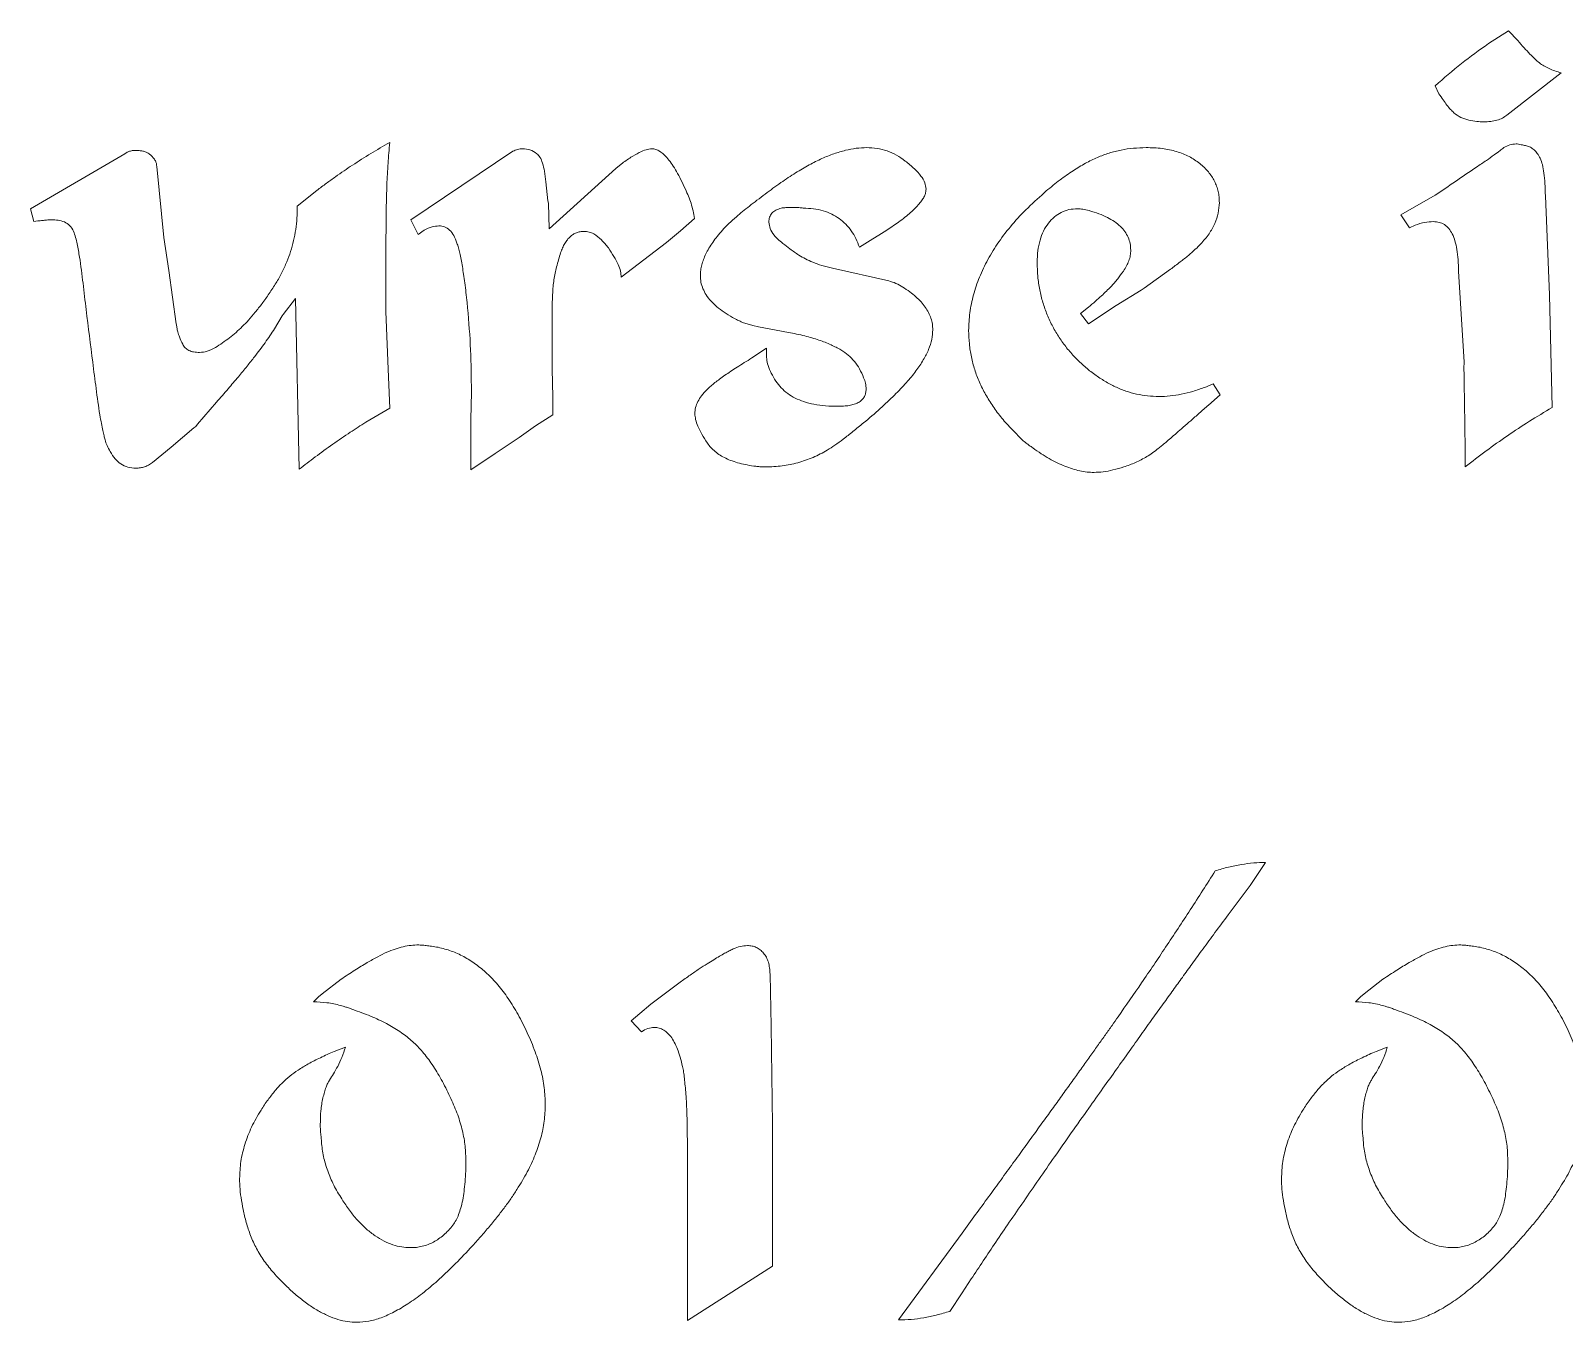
# Model space of a CAD drawing. Header units: millimetres. Extents: x -30 to 30, y -30 to 30.
# Drawn here: x -17.54 to -3.79, y -12.67 to -1.1 of the extents above; entities that cross this region are included whole.
import ezdxf

# ---------------------------------------------------------------- set-up
doc = ezdxf.new("R2010")
doc.units = ezdxf.units.MM

msp = doc.modelspace()

# ---------------------------------------------------------------- linework, layer by layer
at = {"color": 7, "linetype": 'Continuous', "lineweight": 15}
for p, q in [((-4.473, -1.214), (-4.292, -1.098)), ((-4.292, -1.098), (-4.21, -1.186)), ((-3.821, -1.476), (-4.308, -1.855)), ((-4.917, -1.663), (-4.95, -1.592)), ((-14.131, -2.792), (-13.216, -2.178)), ((-17.539, -2.694), (-16.694, -2.2)), ((-16.409, -2.315), (-16.344, -2.951)), ((-12.892, -2.874), (-12.295, -2.332)), ((-12.295, -2.332), (-12.245, -2.293)), ((-12.92, -2.452), (-12.904, -2.622)), ((-15.149, -2.671), (-14.973, -2.529)), ((-5.257, -2.748), (-4.95, -2.573)), ((-3.963, -2.579), (-3.925, -3.466)), ((-17.511, -2.808), (-17.539, -2.694)), ((-12.904, -2.622), (-12.898, -2.644)), ((-12.898, -2.644), (-12.892, -2.874)), ((-10.687, -2.682), (-10.736, -2.682)), ((-5.18, -2.863), (-5.257, -2.748)), ((-17.473, -2.803), (-17.511, -2.808)), ((-14.065, -2.923), (-14.131, -2.792)), ((-14.011, -2.885), (-14.065, -2.923)), ((-11.588, -2.781), (-11.714, -2.891)), ((-9.865, -2.885), (-9.936, -2.929)), ((-9.76, -2.814), (-9.865, -2.885)), ((-5.131, -2.841), (-5.18, -2.863)), ((-16.344, -2.951), (-16.3, -3.247)), ((-14.354, -2.935), (-14.354, -3.614)), ((-11.84, -2.995), (-12.245, -3.307)), ((-11.714, -2.891), (-11.84, -2.995)), ((-9.991, -2.962), (-10.111, -3.038)), ((-9.936, -2.929), (-9.991, -2.962)), ((-16.3, -3.247), (-16.234, -3.724)), ((-10.353, -3.225), (-9.848, -3.34)), ((-7.323, -3.236), (-7.559, -3.406)), ((-4.692, -4.069), (-4.741, -3.253)), ((-7.586, -3.422), (-7.811, -3.559)), ((-7.559, -3.406), (-7.586, -3.422)), ((-15.165, -3.499), (-15.275, -3.642)), ((-15.132, -5.028), (-15.165, -3.499)), ((-7.811, -3.559), (-8.058, -3.724)), ((-3.925, -3.466), (-3.903, -4.475)), ((-15.286, -3.652), (-15.352, -3.768)), ((-15.275, -3.642), (-15.286, -3.652)), ((-14.354, -3.614), (-14.332, -4.201)), ((-8.129, -3.631), (-8.058, -3.576)), ((-8.058, -3.724), (-8.129, -3.631)), ((-11.065, -3.74), (-11.158, -3.713)), ((-11.015, -3.751), (-11.065, -3.74)), ((-10.747, -3.801), (-11.015, -3.751)), ((-11.076, -4.03), (-10.944, -3.943)), ((-11.092, -4.042), (-11.076, -4.03)), ((-14.332, -4.201), (-14.321, -4.48)), ((-13.589, -4.387), (-13.589, -4.283)), ((-12.859, -4.348), (-12.859, -4.54)), ((-7.016, -4.294), (-6.94, -4.261)), ((-6.879, -4.36), (-6.983, -4.453)), ((-6.94, -4.261), (-6.879, -4.36)), ((-15.873, -4.425), (-16.042, -4.623)), ((-14.321, -4.48), (-14.535, -4.606)), ((-16.075, -4.655), (-16.278, -4.831)), ((-16.059, -4.644), (-16.075, -4.655)), ((-16.042, -4.623), (-16.059, -4.644)), ((-13.013, -4.64), (-13.161, -4.743)), ((-12.859, -4.54), (-13.013, -4.64)), ((-8.649, -4.766), (-8.743, -4.672)), ((-13.161, -4.743), (-13.375, -4.886)), ((-16.278, -4.831), (-16.447, -4.968)), ((-13.375, -4.886), (-13.594, -5.034)), ((-6.471, -8.55), (-6.608, -8.758)), ((-6.608, -8.758), (-6.806, -9.021)), ((-14.927, -9.728), (-14.757, -9.597)), ((-10.912, -9.552), (-10.901, -10.018)), ((-5.588, -9.728), (-5.419, -9.597)), ((-15.003, -9.8), (-14.959, -9.755)), ((-14.959, -9.755), (-14.927, -9.728)), ((-11.981, -9.821), (-11.718, -9.623)), ((-5.665, -9.8), (-5.621, -9.755)), ((-5.621, -9.755), (-5.588, -9.728)), ((-12.08, -9.903), (-11.981, -9.821)), ((-12.157, -9.969), (-12.08, -9.903)), ((-12.064, -10.068), (-12.157, -9.969)), ((-10.901, -10.018), (-10.891, -10.901)), ((-14.817, -10.243), (-14.718, -10.205)), ((-5.479, -10.243), (-5.38, -10.205)), ((-10.891, -10.901), (-10.891, -12.167)), ((-11.652, -12.655), (-11.652, -11.159)), ((-9.76, -12.65), (-9.19, -11.871)), ((-10.891, -12.167), (-11.652, -12.655)), ((-9.108, -12.282), (-9.19, -12.408)), ((-9.19, -12.408), (-9.299, -12.573))]:
    msp.add_line(p, q, dxfattribs=at)
for points, knots in [([(-4.95, -1.592), (-4.873, -1.524), (-4.72, -1.39), (-4.554, -1.272), (-4.473, -1.214)], [0, 0, 0, 0, 0.504999, 1, 1, 1, 1]), ([(-4.21, -1.186), (-4.191, -1.208), (-4.156, -1.249), (-4.104, -1.305), (-4.059, -1.35), (-4.018, -1.387), (-3.975, -1.415), (-3.928, -1.439), (-3.877, -1.46), (-3.84, -1.471), (-3.821, -1.476)], [0, 0, 0, 0, 0.1758221, 0.3286781, 0.4588045, 0.5643307, 0.6624121, 0.7669021, 0.8795295, 1, 1, 1, 1]), ([(-4.517, -1.915), (-4.537, -1.914), (-4.581, -1.912), (-4.65, -1.901), (-4.721, -1.878), (-4.775, -1.842), (-4.815, -1.802), (-4.847, -1.764), (-4.881, -1.716), (-4.904, -1.681), (-4.917, -1.663)], [0, 0, 0, 0, 0.120625, 0.265129, 0.415885, 0.565674, 0.649672, 0.748628, 0.866466, 1, 1, 1, 1]), ([(-4.308, -1.855), (-4.321, -1.864), (-4.348, -1.883), (-4.398, -1.902), (-4.455, -1.913), (-4.495, -1.914), (-4.517, -1.915)], [0, 0, 0, 0, 0.2147395, 0.4497071, 0.7091051, 1, 1, 1, 1]), ([(-16.694, -2.2), (-16.685, -2.194), (-16.667, -2.182), (-16.637, -2.174), (-16.605, -2.169), (-16.584, -2.171), (-16.574, -2.173)], [0, 0, 0, 0, 0.254939, 0.503839, 0.743231, 1, 1, 1, 1]), ([(-16.574, -2.173), (-16.563, -2.173), (-16.542, -2.173), (-16.512, -2.183), (-16.483, -2.196), (-16.459, -2.216), (-16.437, -2.238), (-16.42, -2.262), (-16.411, -2.288), (-16.41, -2.306), (-16.409, -2.315)], [0, 0, 0, 0, 0.132728, 0.263628, 0.392377, 0.526745, 0.655452, 0.774756, 0.886722, 1, 1, 1, 1]), ([(-14.655, -2.304), (-14.6, -2.268), (-14.491, -2.197), (-14.377, -2.133), (-14.321, -2.101)], [0, 0, 0, 0, 0.501789, 1, 1, 1, 1]), ([(-14.321, -2.101), (-14.326, -2.163), (-14.336, -2.289), (-14.346, -2.449), (-14.349, -2.584), (-14.352, -2.694), (-14.353, -2.812), (-14.354, -2.893), (-14.354, -2.935)], [0, 0, 0, 0, 0.2220992, 0.4543742, 0.5770326, 0.7091667, 0.8498364, 1, 1, 1, 1]), ([(-13.216, -2.178), (-13.203, -2.172), (-13.175, -2.158), (-13.144, -2.157), (-13.128, -2.156)], [0, 0, 0, 0, 0.485569, 1, 1, 1, 1]), ([(-13.128, -2.156), (-13.106, -2.158), (-13.061, -2.163), (-13.007, -2.192), (-12.969, -2.235), (-12.948, -2.29), (-12.931, -2.364), (-12.924, -2.421), (-12.92, -2.452)], [0, 0, 0, 0, 0.160627, 0.333737, 0.437598, 0.580259, 0.765104, 1, 1, 1, 1]), ([(-12.245, -2.293), (-12.217, -2.272), (-12.165, -2.235), (-12.09, -2.192), (-12.028, -2.163), (-11.989, -2.158), (-11.972, -2.156)], [0, 0, 0, 0, 0.342499, 0.620201, 0.836173, 1, 1, 1, 1]), ([(-11.972, -2.156), (-11.96, -2.157), (-11.935, -2.159), (-11.899, -2.179), (-11.862, -2.207), (-11.825, -2.248), (-11.787, -2.3), (-11.748, -2.362), (-11.709, -2.436), (-11.684, -2.49), (-11.67, -2.518)], [0, 0, 0, 0, 0.072081, 0.153119, 0.246632, 0.357653, 0.488379, 0.637405, 0.808232, 1, 1, 1, 1]), ([(-10.955, -2.562), (-10.909, -2.527), (-10.82, -2.461), (-10.688, -2.374), (-10.565, -2.302), (-10.451, -2.244), (-10.342, -2.2), (-10.239, -2.169), (-10.141, -2.15), (-10.077, -2.147), (-10.046, -2.146)], [0, 0, 0, 0, 0.170858, 0.326856, 0.466003, 0.591596, 0.705022, 0.8109, 0.908515, 1, 1, 1, 1]), ([(-10.046, -2.146), (-10.014, -2.147), (-9.952, -2.149), (-9.863, -2.174), (-9.776, -2.21), (-9.726, -2.247), (-9.7, -2.266)], [0, 0, 0, 0, 0.251601, 0.497569, 0.744089, 1, 1, 1, 1]), ([(-8.436, -2.534), (-8.395, -2.5), (-8.318, -2.436), (-8.2, -2.354), (-8.089, -2.286), (-7.981, -2.233), (-7.874, -2.193), (-7.766, -2.166), (-7.655, -2.149), (-7.58, -2.147), (-7.542, -2.146)], [0, 0, 0, 0, 0.158359, 0.302214, 0.433149, 0.550877, 0.662853, 0.77434, 0.886139, 1, 1, 1, 1]), ([(-7.542, -2.146), (-7.517, -2.146), (-7.469, -2.147), (-7.398, -2.153), (-7.331, -2.164), (-7.269, -2.18), (-7.21, -2.2), (-7.156, -2.225), (-7.106, -2.254), (-7.06, -2.287), (-7.019, -2.324), (-6.983, -2.363), (-6.952, -2.403), (-6.928, -2.446), (-6.908, -2.492), (-6.895, -2.539), (-6.886, -2.588), (-6.885, -2.622), (-6.885, -2.639)], [0, 0, 0, 0, 0.081165, 0.158282, 0.231776, 0.302105, 0.368697, 0.433192, 0.496245, 0.558046, 0.617962, 0.675376, 0.730264, 0.784, 0.837375, 0.890364, 0.944706, 1, 1, 1, 1]), ([(-4.95, -2.573), (-4.89, -2.532), (-4.767, -2.447), (-4.614, -2.343), (-4.497, -2.265), (-4.427, -2.215), (-4.375, -2.178), (-4.347, -2.155), (-4.336, -2.146)], [0, 0, 0, 0, 0.29196, 0.598012, 0.741483, 0.855589, 0.942721, 1, 1, 1, 1]), ([(-4.336, -2.146), (-4.318, -2.136), (-4.284, -2.117), (-4.245, -2.114), (-4.226, -2.112)], [0, 0, 0, 0, 0.524701, 1, 1, 1, 1]), ([(-4.226, -2.112), (-4.222, -2.112), (-4.212, -2.113), (-4.192, -2.117), (-4.165, -2.123), (-4.132, -2.128), (-4.096, -2.141), (-4.062, -2.165), (-4.033, -2.199), (-4.007, -2.244), (-3.986, -2.303), (-3.974, -2.379), (-3.965, -2.473), (-3.964, -2.541), (-3.963, -2.579)], [0, 0, 0, 0, 0.019567, 0.051236, 0.096417, 0.154872, 0.218702, 0.284067, 0.35692, 0.437963, 0.537599, 0.663449, 0.816404, 1, 1, 1, 1]), ([(-14.973, -2.529), (-14.945, -2.507), (-14.89, -2.466), (-14.808, -2.409), (-14.731, -2.354), (-14.68, -2.32), (-14.655, -2.304)], [0, 0, 0, 0, 0.2737982, 0.5309801, 0.7723032, 1, 1, 1, 1]), ([(-9.7, -2.266), (-9.672, -2.288), (-9.621, -2.329), (-9.562, -2.394), (-9.522, -2.456), (-9.516, -2.499), (-9.514, -2.518)], [0, 0, 0, 0, 0.331395, 0.601245, 0.819228, 1, 1, 1, 1]), ([(-11.67, -2.518), (-11.652, -2.56), (-11.614, -2.644), (-11.597, -2.735), (-11.588, -2.781)], [0, 0, 0, 0, 0.4925389, 1, 1, 1, 1]), ([(-11.213, -2.765), (-11.195, -2.749), (-11.157, -2.717), (-11.095, -2.668), (-11.027, -2.616), (-10.98, -2.58), (-10.955, -2.562)], [0, 0, 0, 0, 0.217835, 0.45863, 0.7187, 1, 1, 1, 1]), ([(-9.514, -2.518), (-9.514, -2.528), (-9.516, -2.55), (-9.528, -2.582), (-9.549, -2.616), (-9.576, -2.652), (-9.611, -2.69), (-9.654, -2.729), (-9.704, -2.772), (-9.741, -2.799), (-9.76, -2.814)], [0, 0, 0, 0, 0.076785, 0.161686, 0.259606, 0.374202, 0.503307, 0.650743, 0.815678, 1, 1, 1, 1]), ([(-9.132, -3.784), (-9.13, -3.731), (-9.125, -3.624), (-9.091, -3.463), (-9.037, -3.304), (-8.961, -3.144), (-8.863, -2.986), (-8.741, -2.831), (-8.599, -2.678), (-8.491, -2.583), (-8.436, -2.534)], [0, 0, 0, 0, 0.107694, 0.217885, 0.331356, 0.45029, 0.575954, 0.708432, 0.849434, 1, 1, 1, 1]), ([(-15.883, -3.938), (-15.84, -3.909), (-15.755, -3.852), (-15.658, -3.767), (-15.583, -3.689), (-15.524, -3.619), (-15.462, -3.541), (-15.4, -3.453), (-15.339, -3.36), (-15.286, -3.266), (-15.243, -3.171), (-15.207, -3.076), (-15.181, -2.979), (-15.162, -2.879), (-15.151, -2.776), (-15.149, -2.706), (-15.149, -2.671)], [0, 0, 0, 0, 0.101206, 0.201169, 0.254535, 0.313969, 0.379556, 0.451905, 0.525663, 0.597182, 0.665184, 0.731206, 0.796472, 0.863218, 0.930741, 1, 1, 1, 1]), ([(-10.812, -2.688), (-10.829, -2.693), (-10.86, -2.702), (-10.896, -2.731), (-10.919, -2.769), (-10.922, -2.799), (-10.923, -2.814)], [0, 0, 0, 0, 0.28383, 0.522493, 0.748762, 1, 1, 1, 1]), ([(-10.736, -2.682), (-10.751, -2.683), (-10.776, -2.683), (-10.802, -2.686), (-10.812, -2.688)], [0, 0, 0, 0, 0.571271, 1, 1, 1, 1]), ([(-10.616, -2.688), (-10.628, -2.686), (-10.652, -2.683), (-10.676, -2.683), (-10.687, -2.682)], [0, 0, 0, 0, 0.512321, 1, 1, 1, 1]), ([(-10.111, -3.038), (-10.121, -3.012), (-10.141, -2.961), (-10.181, -2.891), (-10.232, -2.831), (-10.291, -2.78), (-10.359, -2.738), (-10.437, -2.708), (-10.524, -2.691), (-10.584, -2.689), (-10.616, -2.688)], [0, 0, 0, 0, 0.1268514, 0.2477077, 0.3650917, 0.482341, 0.6017567, 0.7250542, 0.8571416, 1, 1, 1, 1]), ([(-8.156, -2.694), (-8.182, -2.695), (-8.232, -2.698), (-8.303, -2.723), (-8.365, -2.766), (-8.42, -2.822), (-8.465, -2.893), (-8.495, -2.977), (-8.514, -3.072), (-8.517, -3.14), (-8.518, -3.176)], [0, 0, 0, 0, 0.113397, 0.221905, 0.330413, 0.44673, 0.57027, 0.699665, 0.842288, 1, 1, 1, 1]), ([(-8.052, -2.71), (-8.071, -2.705), (-8.105, -2.696), (-8.14, -2.694), (-8.156, -2.694)], [0, 0, 0, 0, 0.5472692, 1, 1, 1, 1]), ([(-7.679, -3.066), (-7.68, -3.046), (-7.682, -3.006), (-7.701, -2.948), (-7.731, -2.896), (-7.772, -2.848), (-7.826, -2.807), (-7.89, -2.768), (-7.967, -2.736), (-8.023, -2.719), (-8.052, -2.71)], [0, 0, 0, 0, 0.110088, 0.214563, 0.321056, 0.432097, 0.553733, 0.686571, 0.835203, 1, 1, 1, 1]), ([(-6.885, -2.639), (-6.887, -2.67), (-6.891, -2.734), (-6.924, -2.829), (-6.977, -2.923), (-7.04, -2.997), (-7.103, -3.061), (-7.165, -3.114), (-7.24, -3.174), (-7.294, -3.214), (-7.323, -3.236)], [0, 0, 0, 0, 0.121296, 0.2493492, 0.3863584, 0.5393998, 0.6282874, 0.7349103, 0.8580134, 1, 1, 1, 1]), ([(-17.352, -2.792), (-17.359, -2.792), (-17.374, -2.793), (-17.401, -2.794), (-17.434, -2.799), (-17.459, -2.801), (-17.473, -2.803)], [0, 0, 0, 0, 0.163827, 0.380302, 0.663757, 1, 1, 1, 1]), ([(-16.919, -4.54), (-16.943, -4.384), (-16.962, -4.226), (-17.003, -3.912), (-17.023, -3.755), (-17.051, -3.519), (-17.06, -3.44), (-17.079, -3.283), (-17.088, -3.204), (-17.107, -3.087), (-17.114, -3.048), (-17.131, -2.97), (-17.139, -2.931), (-17.171, -2.858), (-17.2, -2.828), (-17.272, -2.796), (-17.313, -2.794), (-17.352, -2.792)], [0, 0, 0, 0, 0.25, 0.25, 0.5, 0.5, 0.625, 0.625, 0.75, 0.75, 0.8125, 0.8125, 0.875, 0.875, 0.9375, 0.9375, 1, 1, 1, 1]), ([(-13.879, -2.847), (-13.9, -2.849), (-13.946, -2.853), (-13.988, -2.874), (-14.011, -2.885)], [0, 0, 0, 0, 0.458054, 1, 1, 1, 1]), ([(-13.589, -4.283), (-13.59, -4.159), (-13.594, -3.909), (-13.618, -3.63), (-13.637, -3.445), (-13.647, -3.361), (-13.659, -3.283), (-13.668, -3.213), (-13.68, -3.149), (-13.691, -3.093), (-13.705, -3.044), (-13.72, -2.991), (-13.743, -2.936), (-13.779, -2.884), (-13.827, -2.852), (-13.862, -2.848), (-13.879, -2.847)], [0, 0, 0, 0, 0.242033, 0.489393, 0.549814, 0.605658, 0.656435, 0.703035, 0.745205, 0.782802, 0.815476, 0.844159, 0.892189, 0.931772, 0.966264, 1, 1, 1, 1]), ([(-11.536, -3.291), (-11.536, -3.275), (-11.535, -3.244), (-11.524, -3.196), (-11.509, -3.147), (-11.488, -3.097), (-11.459, -3.046), (-11.425, -2.993), (-11.385, -2.939), (-11.355, -2.904), (-11.339, -2.885)], [0, 0, 0, 0, 0.1002035, 0.2039751, 0.3157406, 0.4338762, 0.5596011, 0.6968158, 0.8433178, 1, 1, 1, 1]), ([(-11.339, -2.885), (-11.32, -2.865), (-11.28, -2.823), (-11.236, -2.785), (-11.213, -2.765)], [0, 0, 0, 0, 0.481948, 1, 1, 1, 1]), ([(-10.923, -2.814), (-10.92, -2.833), (-10.914, -2.875), (-10.882, -2.925), (-10.841, -2.968), (-10.792, -3.008), (-10.729, -3.058), (-10.681, -3.091), (-10.654, -3.11)], [0, 0, 0, 0, 0.1393806, 0.3047404, 0.4175403, 0.5700404, 0.7644406, 1, 1, 1, 1]), ([(-4.966, -2.808), (-4.992, -2.81), (-5.048, -2.814), (-5.102, -2.831), (-5.131, -2.841)], [0, 0, 0, 0, 0.458326, 1, 1, 1, 1]), ([(-4.741, -3.253), (-4.742, -3.218), (-4.742, -3.153), (-4.754, -3.062), (-4.77, -2.985), (-4.794, -2.921), (-4.826, -2.871), (-4.865, -2.834), (-4.914, -2.812), (-4.948, -2.81), (-4.966, -2.808)], [0, 0, 0, 0, 0.1879, 0.352568, 0.49377, 0.615439, 0.72002, 0.813375, 0.904501, 1, 1, 1, 1]), ([(-12.58, -2.897), (-12.591, -2.897), (-12.614, -2.899), (-12.647, -2.907), (-12.677, -2.923), (-12.705, -2.944), (-12.73, -2.971), (-12.752, -3.005), (-12.773, -3.044), (-12.783, -3.073), (-12.789, -3.088)], [0, 0, 0, 0, 0.112769, 0.223618, 0.332229, 0.446082, 0.566229, 0.69804, 0.842889, 1, 1, 1, 1]), ([(-12.492, -2.918), (-12.506, -2.912), (-12.534, -2.899), (-12.564, -2.897), (-12.58, -2.897)], [0, 0, 0, 0, 0.4839298, 1, 1, 1, 1]), ([(-12.36, -3.044), (-12.38, -3.019), (-12.419, -2.971), (-12.468, -2.935), (-12.492, -2.918)], [0, 0, 0, 0, 0.524977, 1, 1, 1, 1]), ([(-12.789, -3.088), (-12.801, -3.129), (-12.826, -3.209), (-12.847, -3.311), (-12.857, -3.394), (-12.861, -3.468), (-12.865, -3.553), (-12.865, -3.615), (-12.865, -3.647)], [0, 0, 0, 0, 0.231055, 0.439119, 0.547337, 0.676035, 0.826899, 1, 1, 1, 1]), ([(-12.245, -3.307), (-12.247, -3.289), (-12.251, -3.25), (-12.274, -3.188), (-12.312, -3.118), (-12.343, -3.07), (-12.36, -3.044)], [0, 0, 0, 0, 0.184309, 0.409347, 0.68007, 1, 1, 1, 1]), ([(-10.654, -3.11), (-10.634, -3.121), (-10.594, -3.144), (-10.525, -3.176), (-10.444, -3.204), (-10.385, -3.218), (-10.353, -3.225)], [0, 0, 0, 0, 0.20698, 0.435786, 0.694998, 1, 1, 1, 1]), ([(-7.745, -3.253), (-7.735, -3.237), (-7.716, -3.208), (-7.696, -3.16), (-7.681, -3.114), (-7.68, -3.082), (-7.679, -3.066)], [0, 0, 0, 0, 0.2732191, 0.5280919, 0.7659334, 1, 1, 1, 1]), ([(-11.158, -3.713), (-11.188, -3.698), (-11.245, -3.67), (-11.322, -3.623), (-11.388, -3.574), (-11.441, -3.522), (-11.485, -3.468), (-11.514, -3.411), (-11.534, -3.352), (-11.536, -3.311), (-11.536, -3.291)], [0, 0, 0, 0, 0.166508, 0.316936, 0.453143, 0.577752, 0.690124, 0.796203, 0.898877, 1, 1, 1, 1]), ([(-8.518, -3.176), (-8.517, -3.217), (-8.515, -3.299), (-8.496, -3.419), (-8.469, -3.534), (-8.429, -3.644), (-8.38, -3.75), (-8.321, -3.848), (-8.255, -3.941), (-8.204, -3.997), (-8.178, -4.025)], [0, 0, 0, 0, 0.132074, 0.261135, 0.387294, 0.512232, 0.635576, 0.757708, 0.878346, 1, 1, 1, 1]), ([(-8.058, -3.576), (-8.037, -3.558), (-7.998, -3.525), (-7.944, -3.477), (-7.898, -3.433), (-7.848, -3.383), (-7.796, -3.324), (-7.762, -3.275), (-7.745, -3.253)], [0, 0, 0, 0, 0.180709, 0.3412529, 0.4817273, 0.6022754, 0.8140598, 1, 1, 1, 1]), ([(-9.848, -3.34), (-9.826, -3.346), (-9.782, -3.36), (-9.742, -3.383), (-9.722, -3.395)], [0, 0, 0, 0, 0.491721, 1, 1, 1, 1]), ([(-9.722, -3.395), (-9.701, -3.409), (-9.66, -3.436), (-9.605, -3.481), (-9.558, -3.526), (-9.521, -3.574), (-9.491, -3.623), (-9.469, -3.674), (-9.455, -3.726), (-9.454, -3.761), (-9.453, -3.778)], [0, 0, 0, 0, 0.155212, 0.299351, 0.433546, 0.55717, 0.67289, 0.784065, 0.892641, 1, 1, 1, 1]), ([(-12.865, -3.647), (-12.865, -3.709), (-12.865, -3.829), (-12.865, -4.007), (-12.864, -4.18), (-12.861, -4.293), (-12.859, -4.348)], [0, 0, 0, 0, 0.261292, 0.515797, 0.761264, 1, 1, 1, 1]), ([(-16.234, -3.724), (-16.232, -3.735), (-16.227, -3.759), (-16.221, -3.8), (-16.202, -3.849), (-16.183, -3.899), (-16.155, -3.942), (-16.12, -3.966), (-16.076, -3.979), (-16.043, -3.98), (-16.026, -3.981)], [0, 0, 0, 0, 0.0956093, 0.1979156, 0.3311011, 0.5225585, 0.6299222, 0.7372859, 0.8583175, 1, 1, 1, 1]), ([(-15.352, -3.768), (-15.38, -3.81), (-15.438, -3.896), (-15.5, -3.978), (-15.532, -4.02)], [0, 0, 0, 0, 0.492557, 1, 1, 1, 1]), ([(-10.276, -3.959), (-10.305, -3.943), (-10.369, -3.908), (-10.478, -3.867), (-10.606, -3.83), (-10.698, -3.811), (-10.747, -3.801)], [0, 0, 0, 0, 0.202135, 0.433583, 0.699533, 1, 1, 1, 1]), ([(-9.453, -3.778), (-9.455, -3.807), (-9.46, -3.867), (-9.49, -3.958), (-9.539, -4.052), (-9.605, -4.152), (-9.693, -4.257), (-9.801, -4.369), (-9.928, -4.49), (-10.023, -4.57), (-10.073, -4.612)], [0, 0, 0, 0, 0.080116, 0.168137, 0.267301, 0.378948, 0.505852, 0.651641, 0.816392, 1, 1, 1, 1]), ([(-8.743, -4.672), (-8.774, -4.638), (-8.835, -4.573), (-8.914, -4.467), (-8.981, -4.359), (-9.036, -4.249), (-9.08, -4.136), (-9.109, -4.021), (-9.128, -3.903), (-9.131, -3.824), (-9.132, -3.784)], [0, 0, 0, 0, 0.137782, 0.270447, 0.397213, 0.520935, 0.641312, 0.76082, 0.879444, 1, 1, 1, 1]), ([(-16.026, -3.981), (-16.002, -3.979), (-15.952, -3.974), (-15.907, -3.95), (-15.883, -3.938)], [0, 0, 0, 0, 0.464382, 1, 1, 1, 1]), ([(-10.944, -3.943), (-10.944, -3.959), (-10.943, -3.991), (-10.943, -4.042), (-10.93, -4.104), (-10.911, -4.145), (-10.901, -4.168)], [0, 0, 0, 0, 0.198694, 0.414593, 0.669859, 1, 1, 1, 1]), ([(-10.073, -4.207), (-10.084, -4.18), (-10.107, -4.129), (-10.154, -4.061), (-10.209, -4.003), (-10.254, -3.974), (-10.276, -3.959)], [0, 0, 0, 0, 0.264569, 0.513051, 0.757493, 1, 1, 1, 1]), ([(-15.532, -4.02), (-15.554, -4.048), (-15.602, -4.107), (-15.681, -4.203), (-15.772, -4.31), (-15.838, -4.386), (-15.873, -4.425)], [0, 0, 0, 0, 0.20035, 0.433492, 0.70041, 1, 1, 1, 1]), ([(-11.586, -4.529), (-11.585, -4.511), (-11.582, -4.473), (-11.559, -4.419), (-11.526, -4.365), (-11.487, -4.322), (-11.449, -4.288), (-11.414, -4.258), (-11.374, -4.227), (-11.328, -4.194), (-11.276, -4.158), (-11.22, -4.121), (-11.158, -4.082), (-11.115, -4.055), (-11.092, -4.042)], [0, 0, 0, 0, 0.076527, 0.155705, 0.242244, 0.339775, 0.395136, 0.458472, 0.52988, 0.608774, 0.694339, 0.788147, 0.89022, 1, 1, 1, 1]), ([(-8.178, -4.025), (-8.15, -4.053), (-8.094, -4.108), (-8.004, -4.179), (-7.912, -4.24), (-7.819, -4.289), (-7.724, -4.329), (-7.627, -4.355), (-7.528, -4.373), (-7.461, -4.375), (-7.427, -4.376)], [0, 0, 0, 0, 0.140898, 0.275355, 0.403654, 0.526897, 0.646679, 0.764558, 0.881615, 1, 1, 1, 1]), ([(-4.681, -5.007), (-4.681, -4.972), (-4.681, -4.898), (-4.683, -4.779), (-4.684, -4.646), (-4.687, -4.504), (-4.689, -4.366), (-4.69, -4.246), (-4.693, -4.149), (-4.692, -4.093), (-4.692, -4.069)], [0, 0, 0, 0, 0.1108194, 0.2368772, 0.3798527, 0.5380656, 0.6920493, 0.8206447, 0.9230186, 1, 1, 1, 1]), ([(-10.901, -4.168), (-10.888, -4.191), (-10.863, -4.238), (-10.813, -4.298), (-10.755, -4.351), (-10.686, -4.392), (-10.607, -4.425), (-10.515, -4.448), (-10.411, -4.461), (-10.337, -4.463), (-10.298, -4.463)], [0, 0, 0, 0, 0.11314, 0.220679, 0.329408, 0.439303, 0.557472, 0.689401, 0.836344, 1, 1, 1, 1]), ([(-10.051, -4.31), (-10.052, -4.293), (-10.054, -4.257), (-10.066, -4.223), (-10.073, -4.207)], [0, 0, 0, 0, 0.501162, 1, 1, 1, 1]), ([(-13.594, -5.034), (-13.594, -4.98), (-13.594, -4.874), (-13.595, -4.713), (-13.593, -4.55), (-13.59, -4.442), (-13.589, -4.387)], [0, 0, 0, 0, 0.246604, 0.495663, 0.747187, 1, 1, 1, 1]), ([(-10.298, -4.463), (-10.279, -4.463), (-10.242, -4.462), (-10.192, -4.455), (-10.149, -4.444), (-10.113, -4.427), (-10.085, -4.405), (-10.065, -4.378), (-10.053, -4.345), (-10.052, -4.322), (-10.051, -4.31)], [0, 0, 0, 0, 0.176934, 0.33105, 0.466774, 0.582662, 0.687804, 0.790005, 0.890353, 1, 1, 1, 1]), ([(-7.427, -4.376), (-7.394, -4.375), (-7.326, -4.373), (-7.224, -4.357), (-7.12, -4.331), (-7.051, -4.306), (-7.016, -4.294)], [0, 0, 0, 0, 0.237611, 0.481263, 0.735629, 1, 1, 1, 1]), ([(-11.038, -5.001), (-11.064, -4.998), (-11.114, -4.991), (-11.185, -4.974), (-11.249, -4.955), (-11.308, -4.931), (-11.359, -4.903), (-11.404, -4.871), (-11.443, -4.834), (-11.483, -4.782), (-11.521, -4.717), (-11.557, -4.647), (-11.58, -4.585), (-11.584, -4.547), (-11.586, -4.529)], [0, 0, 0, 0, 0.099821, 0.191666, 0.277979, 0.356514, 0.431327, 0.500617, 0.567556, 0.632815, 0.752139, 0.852102, 0.93393, 1, 1, 1, 1]), ([(-6.983, -4.453), (-7.011, -4.477), (-7.063, -4.524), (-7.138, -4.59), (-7.206, -4.649), (-7.266, -4.701), (-7.318, -4.747), (-7.363, -4.785), (-7.4, -4.817), (-7.456, -4.86), (-7.53, -4.916), (-7.602, -4.951), (-7.636, -4.968)], [0, 0, 0, 0, 0.132043, 0.252635, 0.359806, 0.455528, 0.538457, 0.608597, 0.667287, 0.713327, 0.863452, 1, 1, 1, 1]), ([(-3.903, -4.475), (-3.971, -4.515), (-4.107, -4.596), (-4.303, -4.727), (-4.496, -4.862), (-4.619, -4.959), (-4.681, -5.007)], [0, 0, 0, 0, 0.2520396, 0.5020067, 0.7511311, 1, 1, 1, 1]), ([(-16.826, -4.869), (-16.836, -4.852), (-16.855, -4.818), (-16.871, -4.77), (-16.882, -4.724), (-16.892, -4.676), (-16.906, -4.613), (-16.914, -4.566), (-16.919, -4.54)], [0, 0, 0, 0, 0.1773024, 0.3405396, 0.4400289, 0.5837527, 0.7699658, 1, 1, 1, 1]), ([(-14.535, -4.606), (-14.581, -4.636), (-14.681, -4.7), (-14.833, -4.804), (-14.986, -4.914), (-15.084, -4.991), (-15.132, -5.028)], [0, 0, 0, 0, 0.227335, 0.487139, 0.751925, 1, 1, 1, 1]), ([(-10.073, -4.612), (-10.105, -4.638), (-10.165, -4.687), (-10.251, -4.755), (-10.328, -4.81), (-10.416, -4.869), (-10.526, -4.924), (-10.662, -4.972), (-10.804, -5.001), (-10.901, -5.005), (-10.95, -5.007)], [0, 0, 0, 0, 0.126427, 0.237654, 0.333441, 0.414234, 0.558907, 0.705491, 0.851624, 1, 1, 1, 1]), ([(-8.556, -4.836), (-8.567, -4.829), (-8.587, -4.815), (-8.613, -4.795), (-8.634, -4.78), (-8.645, -4.77), (-8.649, -4.766)], [0, 0, 0, 0, 0.341231, 0.618488, 0.841374, 1, 1, 1, 1]), ([(-16.596, -5.018), (-16.62, -5.016), (-16.667, -5.013), (-16.732, -4.983), (-16.787, -4.935), (-16.812, -4.892), (-16.826, -4.869)], [0, 0, 0, 0, 0.2495759, 0.4870836, 0.7285976, 1, 1, 1, 1]), ([(-8.008, -5.056), (-8.029, -5.055), (-8.072, -5.054), (-8.137, -5.043), (-8.203, -5.025), (-8.27, -5.001), (-8.34, -4.971), (-8.411, -4.932), (-8.484, -4.888), (-8.532, -4.854), (-8.556, -4.836)], [0, 0, 0, 0, 0.104561, 0.213003, 0.326507, 0.445659, 0.572895, 0.706561, 0.848931, 1, 1, 1, 1]), ([(-16.447, -4.968), (-16.459, -4.976), (-16.48, -4.991), (-16.517, -5.006), (-16.556, -5.016), (-16.582, -5.017), (-16.596, -5.018)], [0, 0, 0, 0, 0.25555, 0.498819, 0.745228, 1, 1, 1, 1]), ([(-10.95, -5.007), (-10.967, -5.007), (-10.997, -5.006), (-11.026, -5.003), (-11.038, -5.001)], [0, 0, 0, 0, 0.5932256, 1, 1, 1, 1]), ([(-7.636, -4.968), (-7.671, -4.981), (-7.737, -5.007), (-7.835, -5.034), (-7.924, -5.052), (-7.981, -5.055), (-8.008, -5.056)], [0, 0, 0, 0, 0.291907, 0.552736, 0.78944, 1, 1, 1, 1]), ([(-9.19, -11.871), (-9.15, -11.816), (-9.071, -11.708), (-8.955, -11.548), (-8.843, -11.396), (-8.737, -11.248), (-8.633, -11.107), (-8.535, -10.971), (-8.442, -10.841), (-8.351, -10.718), (-8.267, -10.599), (-8.186, -10.487), (-8.11, -10.38), (-8.037, -10.28), (-7.97, -10.184), (-7.907, -10.096), (-7.848, -10.013), (-7.74, -9.858), (-7.578, -9.625), (-7.363, -9.306), (-7.142, -8.971), (-6.995, -8.742), (-6.921, -8.626)], [0, 0, 0, 0, 0.05158, 0.10132, 0.149177, 0.195192, 0.239324, 0.281616, 0.322068, 0.360635, 0.397363, 0.432369, 0.465373, 0.496655, 0.526098, 0.553655, 0.579375, 0.603093, 0.696621, 0.793968, 0.895147, 1, 1, 1, 1]), ([(-6.921, -8.626), (-6.881, -8.614), (-6.805, -8.591), (-6.69, -8.568), (-6.579, -8.553), (-6.506, -8.551), (-6.471, -8.55)], [0, 0, 0, 0, 0.268209, 0.523053, 0.767606, 1, 1, 1, 1]), ([(-6.806, -9.021), (-6.845, -9.074), (-6.921, -9.175), (-7.028, -9.321), (-7.126, -9.454), (-7.187, -9.539), (-7.216, -9.58)], [0, 0, 0, 0, 0.285076, 0.54661, 0.784607, 1, 1, 1, 1]), ([(-14.757, -9.597), (-14.715, -9.569), (-14.638, -9.518), (-14.528, -9.451), (-14.433, -9.397), (-14.35, -9.356), (-14.274, -9.326), (-14.201, -9.305), (-14.131, -9.292), (-14.084, -9.29), (-14.061, -9.29)], [0, 0, 0, 0, 0.192395, 0.359825, 0.501058, 0.617791, 0.72027, 0.817525, 0.91045, 1, 1, 1, 1]), ([(-14.061, -9.29), (-14.051, -9.29), (-14.029, -9.291), (-13.991, -9.296), (-13.942, -9.302), (-13.905, -9.308), (-13.885, -9.311)], [0, 0, 0, 0, 0.1573674, 0.3739998, 0.6546181, 1, 1, 1, 1]), ([(-13.885, -9.311), (-13.846, -9.321), (-13.768, -9.341), (-13.655, -9.392), (-13.548, -9.461), (-13.445, -9.545), (-13.346, -9.648), (-13.254, -9.772), (-13.166, -9.916), (-13.086, -10.076), (-13.016, -10.242), (-12.964, -10.407), (-12.932, -10.565), (-12.928, -10.67), (-12.926, -10.72)], [0, 0, 0, 0, 0.066339, 0.133776, 0.203068, 0.2757, 0.353216, 0.438018, 0.530361, 0.631715, 0.733325, 0.827937, 0.916404, 1, 1, 1, 1]), ([(-11.718, -9.623), (-11.688, -9.602), (-11.631, -9.563), (-11.551, -9.506), (-11.48, -9.461), (-11.42, -9.423), (-11.367, -9.392), (-11.321, -9.365), (-11.279, -9.344), (-11.233, -9.321), (-11.18, -9.299), (-11.136, -9.297), (-11.115, -9.295)], [0, 0, 0, 0, 0.160222, 0.300769, 0.422267, 0.523497, 0.611177, 0.687498, 0.75451, 0.811799, 0.910198, 1, 1, 1, 1]), ([(-11.115, -9.295), (-11.101, -9.296), (-11.074, -9.297), (-11.034, -9.311), (-10.999, -9.332), (-10.969, -9.363), (-10.943, -9.4), (-10.925, -9.445), (-10.915, -9.497), (-10.913, -9.533), (-10.912, -9.552)], [0, 0, 0, 0, 0.114942, 0.224186, 0.335647, 0.451679, 0.574446, 0.703163, 0.844169, 1, 1, 1, 1]), ([(-5.419, -9.597), (-5.377, -9.569), (-5.3, -9.518), (-5.19, -9.451), (-5.095, -9.397), (-5.012, -9.356), (-4.936, -9.326), (-4.863, -9.305), (-4.792, -9.292), (-4.745, -9.29), (-4.722, -9.29)], [0, 0, 0, 0, 0.192395, 0.359825, 0.501058, 0.617791, 0.72027, 0.817525, 0.91045, 1, 1, 1, 1]), ([(-4.722, -9.29), (-4.713, -9.29), (-4.691, -9.291), (-4.653, -9.296), (-4.604, -9.302), (-4.567, -9.308), (-4.547, -9.311)], [0, 0, 0, 0, 0.1573674, 0.3739998, 0.6546181, 1, 1, 1, 1]), ([(-4.547, -9.311), (-4.508, -9.321), (-4.43, -9.341), (-4.317, -9.392), (-4.21, -9.461), (-4.107, -9.545), (-4.008, -9.648), (-3.916, -9.772), (-3.828, -9.916), (-3.747, -10.076), (-3.678, -10.242), (-3.626, -10.407), (-3.594, -10.565), (-3.59, -10.67), (-3.588, -10.72)], [0, 0, 0, 0, 0.066339, 0.133776, 0.203068, 0.2757, 0.353216, 0.438018, 0.530361, 0.631715, 0.733325, 0.827937, 0.916404, 1, 1, 1, 1]), ([(-7.216, -9.58), (-7.244, -9.618), (-7.301, -9.697), (-7.39, -9.821), (-7.486, -9.953), (-7.587, -10.095), (-7.695, -10.247), (-7.809, -10.407), (-7.931, -10.576), (-8.013, -10.693), (-8.055, -10.753)], [0, 0, 0, 0, 0.0976802, 0.2032863, 0.3166936, 0.4377055, 0.5666443, 0.7030624, 0.847727, 1, 1, 1, 1]), ([(-14.762, -9.832), (-14.802, -9.822), (-14.881, -9.804), (-14.963, -9.801), (-15.003, -9.8)], [0, 0, 0, 0, 0.506128, 1, 1, 1, 1]), ([(-14.631, -9.876), (-14.644, -9.871), (-14.67, -9.861), (-14.705, -9.849), (-14.735, -9.84), (-14.753, -9.834), (-14.762, -9.832)], [0, 0, 0, 0, 0.318214, 0.585411, 0.81446, 1, 1, 1, 1]), ([(-13.781, -10.649), (-13.806, -10.597), (-13.854, -10.498), (-13.936, -10.364), (-14.021, -10.249), (-14.113, -10.153), (-14.217, -10.072), (-14.337, -9.999), (-14.476, -9.931), (-14.578, -9.895), (-14.631, -9.876)], [0, 0, 0, 0, 0.145737, 0.277059, 0.396479, 0.503933, 0.61113, 0.728395, 0.858044, 1, 1, 1, 1]), ([(-5.423, -9.832), (-5.464, -9.822), (-5.543, -9.804), (-5.625, -9.801), (-5.665, -9.8)], [0, 0, 0, 0, 0.506128, 1, 1, 1, 1]), ([(-5.292, -9.876), (-5.306, -9.871), (-5.331, -9.861), (-5.367, -9.849), (-5.397, -9.84), (-5.415, -9.834), (-5.423, -9.832)], [0, 0, 0, 0, 0.318214, 0.585411, 0.81446, 1, 1, 1, 1]), ([(-4.442, -10.649), (-4.468, -10.597), (-4.516, -10.498), (-4.598, -10.364), (-4.683, -10.249), (-4.775, -10.153), (-4.879, -10.072), (-4.999, -9.999), (-5.138, -9.931), (-5.239, -9.895), (-5.292, -9.876)], [0, 0, 0, 0, 0.145737, 0.277059, 0.396479, 0.503933, 0.61113, 0.728395, 0.858044, 1, 1, 1, 1]), ([(-11.949, -10.029), (-11.969, -10.031), (-12.01, -10.035), (-12.046, -10.056), (-12.064, -10.068)], [0, 0, 0, 0, 0.484995, 1, 1, 1, 1]), ([(-11.691, -10.402), (-11.698, -10.373), (-11.71, -10.318), (-11.733, -10.242), (-11.761, -10.178), (-11.79, -10.123), (-11.825, -10.082), (-11.863, -10.051), (-11.905, -10.032), (-11.934, -10.03), (-11.949, -10.029)], [0, 0, 0, 0, 0.183651, 0.347068, 0.488946, 0.614096, 0.722483, 0.819671, 0.909916, 1, 1, 1, 1]), ([(-15.474, -10.769), (-15.454, -10.738), (-15.414, -10.678), (-15.349, -10.596), (-15.286, -10.525), (-15.217, -10.464), (-15.139, -10.408), (-15.047, -10.352), (-14.938, -10.297), (-14.859, -10.261), (-14.817, -10.243)], [0, 0, 0, 0, 0.130886, 0.25189, 0.36302, 0.465706, 0.572842, 0.697166, 0.839659, 1, 1, 1, 1]), ([(-14.718, -10.205), (-14.727, -10.236), (-14.746, -10.295), (-14.784, -10.375), (-14.823, -10.442), (-14.855, -10.491), (-14.878, -10.531), (-14.893, -10.567), (-14.906, -10.611), (-14.925, -10.68), (-14.94, -10.778), (-14.942, -10.859), (-14.943, -10.901)], [0, 0, 0, 0, 0.130651, 0.250999, 0.355741, 0.444009, 0.487974, 0.540122, 0.60158, 0.673306, 0.83004, 1, 1, 1, 1]), ([(-6.136, -10.769), (-6.116, -10.738), (-6.076, -10.678), (-6.011, -10.596), (-5.947, -10.525), (-5.879, -10.464), (-5.801, -10.408), (-5.709, -10.352), (-5.6, -10.297), (-5.521, -10.261), (-5.479, -10.243)], [0, 0, 0, 0, 0.130886, 0.25189, 0.36302, 0.465706, 0.572842, 0.697166, 0.839659, 1, 1, 1, 1]), ([(-5.38, -10.205), (-5.389, -10.236), (-5.407, -10.295), (-5.446, -10.375), (-5.485, -10.442), (-5.517, -10.491), (-5.54, -10.531), (-5.555, -10.567), (-5.568, -10.611), (-5.586, -10.68), (-5.601, -10.778), (-5.604, -10.859), (-5.605, -10.901)], [0, 0, 0, 0, 0.130651, 0.250999, 0.355741, 0.444009, 0.487974, 0.540122, 0.60158, 0.673306, 0.83004, 1, 1, 1, 1]), ([(-11.652, -11.159), (-11.653, -11.108), (-11.653, -11.013), (-11.654, -10.881), (-11.658, -10.768), (-11.663, -10.673), (-11.668, -10.591), (-11.676, -10.521), (-11.682, -10.458), (-11.688, -10.42), (-11.691, -10.402)], [0, 0, 0, 0, 0.200796, 0.375457, 0.524053, 0.647616, 0.752452, 0.846003, 0.929155, 1, 1, 1, 1]), ([(-13.638, -11.213), (-13.64, -11.167), (-13.643, -11.074), (-13.672, -10.934), (-13.716, -10.79), (-13.759, -10.697), (-13.781, -10.649)], [0, 0, 0, 0, 0.235472, 0.476244, 0.729555, 1, 1, 1, 1]), ([(-12.926, -10.72), (-12.928, -10.77), (-12.932, -10.87), (-12.964, -11.021), (-13.015, -11.174), (-13.074, -11.3), (-13.132, -11.402), (-13.181, -11.482), (-13.235, -11.565), (-13.297, -11.649), (-13.364, -11.736), (-13.437, -11.825), (-13.516, -11.916), (-13.571, -11.977), (-13.6, -12.008)], [0, 0, 0, 0, 0.099926, 0.202693, 0.310075, 0.423371, 0.483277, 0.546453, 0.612985, 0.682826, 0.756931, 0.834196, 0.915087, 1, 1, 1, 1]), ([(-4.3, -11.213), (-4.301, -11.167), (-4.305, -11.074), (-4.334, -10.934), (-4.378, -10.79), (-4.42, -10.697), (-4.442, -10.649)], [0, 0, 0, 0, 0.235472, 0.476244, 0.729555, 1, 1, 1, 1]), ([(-3.588, -10.72), (-3.59, -10.77), (-3.594, -10.87), (-3.626, -11.021), (-3.677, -11.174), (-3.736, -11.3), (-3.793, -11.402), (-3.843, -11.482), (-3.897, -11.565), (-3.959, -11.649), (-4.026, -11.736), (-4.099, -11.825), (-4.178, -11.916), (-4.233, -11.977), (-4.262, -12.008)], [0, 0, 0, 0, 0.099926, 0.202693, 0.310075, 0.423371, 0.483277, 0.546453, 0.612985, 0.682826, 0.756931, 0.834196, 0.915087, 1, 1, 1, 1]), ([(-15.666, -11.383), (-15.664, -11.332), (-15.66, -11.228), (-15.62, -11.073), (-15.562, -10.917), (-15.504, -10.82), (-15.474, -10.769)], [0, 0, 0, 0, 0.236953, 0.478567, 0.731855, 1, 1, 1, 1]), ([(-8.055, -10.753), (-8.108, -10.827), (-8.21, -10.971), (-8.359, -11.184), (-8.502, -11.388), (-8.636, -11.585), (-8.766, -11.771), (-8.886, -11.949), (-9, -12.118), (-9.072, -12.229), (-9.108, -12.282)], [0, 0, 0, 0, 0.1464605, 0.2862717, 0.4206249, 0.5486842, 0.6705847, 0.7865501, 0.8961176, 1, 1, 1, 1]), ([(-6.328, -11.383), (-6.326, -11.332), (-6.321, -11.228), (-6.282, -11.073), (-6.223, -10.917), (-6.166, -10.82), (-6.136, -10.769)], [0, 0, 0, 0, 0.236953, 0.478567, 0.731855, 1, 1, 1, 1]), ([(-14.943, -10.901), (-14.943, -10.916), (-14.942, -10.947), (-14.938, -10.993), (-14.933, -11.034), (-14.932, -11.06), (-14.932, -11.071)], [0, 0, 0, 0, 0.265879, 0.551195, 0.808644, 1, 1, 1, 1]), ([(-5.605, -10.901), (-5.605, -10.916), (-5.604, -10.947), (-5.6, -10.993), (-5.595, -11.034), (-5.594, -11.06), (-5.594, -11.071)], [0, 0, 0, 0, 0.265879, 0.551195, 0.808644, 1, 1, 1, 1]), ([(-14.932, -11.071), (-14.926, -11.115), (-14.913, -11.203), (-14.872, -11.332), (-14.816, -11.46), (-14.766, -11.54), (-14.74, -11.581)], [0, 0, 0, 0, 0.241322, 0.48579, 0.736878, 1, 1, 1, 1]), ([(-5.594, -11.071), (-5.588, -11.115), (-5.575, -11.203), (-5.534, -11.332), (-5.478, -11.46), (-5.428, -11.54), (-5.402, -11.581)], [0, 0, 0, 0, 0.241322, 0.48579, 0.736878, 1, 1, 1, 1]), ([(-13.754, -11.799), (-13.744, -11.785), (-13.724, -11.756), (-13.701, -11.704), (-13.682, -11.643), (-13.665, -11.574), (-13.654, -11.496), (-13.644, -11.41), (-13.639, -11.314), (-13.638, -11.248), (-13.638, -11.213)], [0, 0, 0, 0, 0.0835265, 0.1772324, 0.2807134, 0.3978618, 0.527632, 0.6711687, 0.8285087, 1, 1, 1, 1]), ([(-4.415, -11.799), (-4.406, -11.785), (-4.386, -11.756), (-4.363, -11.704), (-4.343, -11.643), (-4.326, -11.574), (-4.316, -11.496), (-4.306, -11.41), (-4.3, -11.314), (-4.3, -11.248), (-4.3, -11.213)], [0, 0, 0, 0, 0.083526, 0.177232, 0.280713, 0.397862, 0.527632, 0.671169, 0.828509, 1, 1, 1, 1]), ([(-15.337, -12.255), (-15.367, -12.22), (-15.426, -12.152), (-15.5, -12.04), (-15.558, -11.925), (-15.599, -11.807), (-15.629, -11.692), (-15.649, -11.582), (-15.664, -11.48), (-15.666, -11.415), (-15.666, -11.383)], [0, 0, 0, 0, 0.144801, 0.283516, 0.418611, 0.550217, 0.676568, 0.793429, 0.900883, 1, 1, 1, 1]), ([(-5.999, -12.255), (-6.029, -12.22), (-6.088, -12.152), (-6.162, -12.04), (-6.22, -11.925), (-6.261, -11.807), (-6.291, -11.692), (-6.311, -11.582), (-6.326, -11.48), (-6.327, -11.415), (-6.328, -11.383)], [0, 0, 0, 0, 0.144801, 0.283516, 0.418611, 0.550217, 0.676568, 0.793429, 0.900883, 1, 1, 1, 1]), ([(-14.74, -11.581), (-14.718, -11.614), (-14.676, -11.677), (-14.605, -11.763), (-14.53, -11.836), (-14.453, -11.897), (-14.374, -11.944), (-14.294, -11.976), (-14.215, -11.999), (-14.162, -12.001), (-14.137, -12.002)], [0, 0, 0, 0, 0.154587, 0.299942, 0.434473, 0.562698, 0.682746, 0.793537, 0.899368, 1, 1, 1, 1]), ([(-5.402, -11.581), (-5.38, -11.614), (-5.338, -11.677), (-5.266, -11.763), (-5.192, -11.836), (-5.115, -11.897), (-5.036, -11.944), (-4.956, -11.976), (-4.877, -11.999), (-4.824, -12.001), (-4.798, -12.002)], [0, 0, 0, 0, 0.154587, 0.299942, 0.434473, 0.562698, 0.682746, 0.793537, 0.899368, 1, 1, 1, 1]), ([(-14.137, -12.002), (-14.118, -12.002), (-14.082, -12.001), (-14.029, -11.991), (-13.977, -11.975), (-13.928, -11.952), (-13.881, -11.924), (-13.836, -11.889), (-13.793, -11.847), (-13.767, -11.816), (-13.754, -11.799)], [0, 0, 0, 0, 0.121866, 0.241882, 0.361794, 0.48014, 0.602006, 0.72897, 0.861153, 1, 1, 1, 1]), ([(-4.798, -12.002), (-4.78, -12.002), (-4.744, -12.001), (-4.69, -11.991), (-4.639, -11.975), (-4.59, -11.952), (-4.543, -11.924), (-4.497, -11.889), (-4.454, -11.847), (-4.429, -11.816), (-4.415, -11.799)], [0, 0, 0, 0, 0.121866, 0.241882, 0.361794, 0.48014, 0.602006, 0.72897, 0.861153, 1, 1, 1, 1]), ([(-13.6, -12.008), (-13.649, -12.06), (-13.743, -12.16), (-13.886, -12.295), (-14.022, -12.41), (-14.151, -12.504), (-14.276, -12.577), (-14.393, -12.631), (-14.505, -12.664), (-14.579, -12.669), (-14.614, -12.671)], [0, 0, 0, 0, 0.173566, 0.331795, 0.474254, 0.603374, 0.718793, 0.822355, 0.915233, 1, 1, 1, 1]), ([(-4.262, -12.008), (-4.311, -12.06), (-4.405, -12.16), (-4.547, -12.295), (-4.683, -12.41), (-4.813, -12.504), (-4.937, -12.577), (-5.055, -12.631), (-5.167, -12.664), (-5.241, -12.669), (-5.276, -12.671)], [0, 0, 0, 0, 0.173566, 0.331795, 0.474254, 0.603374, 0.718793, 0.822355, 0.915233, 1, 1, 1, 1]), ([(-14.614, -12.671), (-14.642, -12.67), (-14.7, -12.667), (-14.787, -12.646), (-14.875, -12.613), (-14.965, -12.567), (-15.057, -12.508), (-15.15, -12.436), (-15.244, -12.351), (-15.305, -12.287), (-15.337, -12.255)], [0, 0, 0, 0, 0.098372, 0.20186, 0.311363, 0.427658, 0.554988, 0.691587, 0.839681, 1, 1, 1, 1]), ([(-5.276, -12.671), (-5.304, -12.67), (-5.362, -12.667), (-5.449, -12.646), (-5.537, -12.613), (-5.627, -12.567), (-5.718, -12.508), (-5.811, -12.436), (-5.906, -12.351), (-5.967, -12.287), (-5.999, -12.255)], [0, 0, 0, 0, 0.0983717, 0.2018597, 0.3113627, 0.4276582, 0.5549878, 0.6915874, 0.8396808, 1, 1, 1, 1]), ([(-9.299, -12.573), (-9.34, -12.584), (-9.418, -12.606), (-9.533, -12.632), (-9.647, -12.647), (-9.722, -12.649), (-9.76, -12.65)], [0, 0, 0, 0, 0.2699902, 0.5174797, 0.7562259, 1, 1, 1, 1])]:
    msp.add_open_spline(points, degree=3, knots=knots, dxfattribs=at)

doc.saveas('drawing.dxf')
